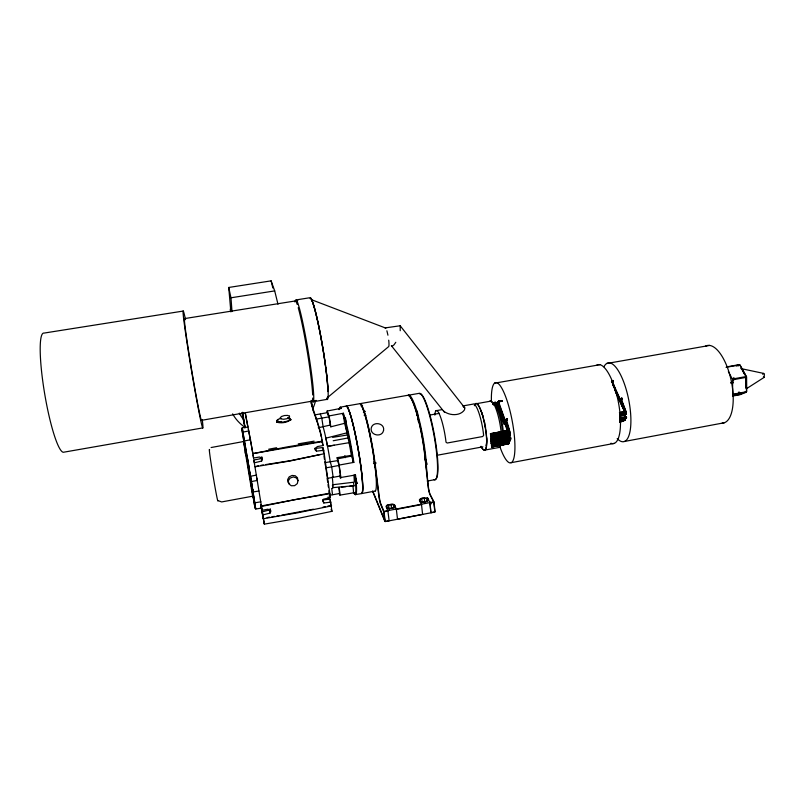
<?xml version="1.0" encoding="UTF-8"?>
<svg xmlns="http://www.w3.org/2000/svg" width="805" height="805" viewBox="0 0 805 805"><rect width="100%" height="100%" fill="white"/><g stroke="black" fill="none" stroke-linecap="round" stroke-linejoin="round"><path stroke-width="1.21" d="M506.224 421.86L507.12 419.868M620.544 400.457L625.505 412.442L625.364 413.84L625.314 412.663M625.646 412.885L624.71 414.877L620.806 415.611M625.837 412.281L625.827 413.468L624.579 414.515L620.736 415.249M625.998 414.183L620.886 400.296M626.179 412.261L626.169 413.649L625.072 414.595L619.92 415.571M351.342 455.358A35.953 3.26 80 0 0 349.068 442.68L346.985 432.838A35.953 3.26 80 0 0 344.56 423.339L344.349 421.78A10.334 0.956 80.2 0 0 343.061 414.213L343.413 413.237A44.376 4.045 80 0 1 353.848 462.382L339.136 465.079A10.334 0.835 80 0 0 337.577 458.84L337.154 457.653L351.342 455.358L351.614 456.053A10.566 0.986 80 0 1 353.103 461.557L353.848 462.382M253.666 496.886L255.749 509.022L261.303 508.106L260.729 504.524L264.342 524.146L298.434 518.299L331.982 511.336L330.07 499.11L322.906 499.955L323.841 502.984L331.026 502.079M612.333 382.918L612.323 381.691L625.022 410.127L624.982 411.798L623.231 412.895M252.7 496.454L243.462 441.271L243.523 441.865M622.003 398.314C622.899 398.364 621.822 398.998 620.554 399.532M491.775 447.037L507.925 443.696L507.824 443.022L491.563 445.95L491.775 447.037L507.925 443.988M621.329 400.608L621.349 399.33L626.35 412.371L626.28 414.112L624.901 415.118M491.322 441.724C490.748 438.141 491.956 444.048 491.322 441.724L508.73 438.544M508.025 431.621L508.056 432.788L508.176 431.379M508.347 433.03L508.347 431.571L507.321 432.144M508.69 433.12L508.871 431.178M490.959 437.115L490.819 436.048L490.959 437.115L507.19 434.167L508.941 433.03L509.082 431.309L498.657 401.957L498.627 403.214M509.434 433.885L509.434 435.092L509.595 433.674M509.716 435.324L509.927 433.503M510.068 435.435L510.189 434.006M510.279 433.472L510.169 434.911L508.71 436.149L491.05 439.238L491.06 440.003L491.151 438.634L508.358 435.475M491.161 439.409L508.569 436.562L510.32 435.374C511.064 434.74 505.339 414.716 506.184 422.072M623.1 420.613C619.256 422.212 630.134 416.769 624.871 417.896M621.269 420.703L625.576 417.322M400.226 330.724L400.176 325.763L385.102 327.917L385.847 328.128L311.314 299.631M623.613 419.596L624.408 419.918M253.796 497.128L242.235 427.767L247.92 427.093A120.649 1.318 80.5 0 1 245.284 413.005A118.325 1.288 80.5 0 0 247.598 425.141L248.775 431.5A137.011 1.369 80.4 0 1 251.573 446.393L253.595 458.055L259.431 456.999L262.199 458.196L261.675 461.034L254.37 462.825L253.827 459.997L259.613 458.92L261.826 456.817L262.43 459.675M508.941 433.03L507.512 434.056M491.221 442.619L491.664 444.793L491.221 442.619L510.4 439.409M621.058 400.81L622.134 398.968M491.362 439.721L491.151 438.634M508.247 441.653L491.453 444.903L491.835 446.664M508.368 431.309C509.082 427.757 505.6 432.466 507.714 430.182M505.319 420.703L507.059 419.113M491.181 440.385L508.458 437.165L508.358 436.25M510.34 434.408L509.324 434.489L510.34 434.408L506.033 421.659M510.32 435.374L508.881 436.411M429.82 502.622L430.967 512.664C429.91 508.116 431.5 501.253 426.7 498.325L421.74 498.537L419.999 499.603L419.737 500.841L421.558 504.594L396.392 509.394L394.551 504.765L392.488 504.031L387.155 505.047L385.987 506.385L387.96 511.004L384.015 511.759L385.213 521.459L389.127 520.835L387.869 510.622M746.104 381.157L745.712 378.29M499.523 401.635L498.375 403.436L508.8 431.772M624.982 411.798L623.623 412.794M509.253 441.945L509.183 441.271M395.003 506.043L393.454 504.644L388.493 504.856L386.692 505.932L386.621 507.643M506.788 430.876L507.955 429.608L508.005 430.564M490.456 433.714L490.809 435.616L490.456 433.714L506.657 430.625M762.738 374.345L763.744 373.429L764.398 374.325L764.096 377.414L746.366 388.765M509.796 438.202L510.672 437.87L510.038 437.055L508.287 437.236M270.057 513.087L269.423 509.988L262.299 511.829L262.883 514.898L270.057 513.087L270.581 510.34L267.864 509.203L262.128 510.279L261.555 507.231M353.979 492.751L353.476 492.539A43.822 3.975 80 0 0 354.935 475.443L355.508 474.99A44.376 4.045 80 0 1 353.979 492.751L339.891 495.125A44.205 3.492 80.1 0 1 339.297 493.636M395.798 342.286L393.967 344.882L392.407 346.08L391.371 345.687L444.601 412.442M507.432 430.997L497.621 403.275M508.951 440.808C511.427 439.56 511.205 437.658 508.508 438.564M509.293 440.677L510.752 439.278L508.961 439.208M507.895 443.696L509.364 443.002L509.293 442.327M510.591 437.497L509.464 437.357M624.579 414.223L625.304 413.589M621.641 398.052L620.383 399.28L621.812 398.073M620.886 399.713L622.134 398.666M326.89 398.103L388.724 346.553A9.66 1.369 80.5 0 0 388.714 340.173M619.649 412.633L623.251 411.969L624.167 411.124L623.01 411.969M278.359 419.828L276.779 421.126L277.081 422.293C281.378 423.38 286.741 422.706 290.343 420.029L290.001 418.862M508.559 435.495L509.505 434.7M509.827 434.73L508.287 435.867L491.09 439.017M506.758 418.831L505.429 420.089L506.898 418.862M507.19 419.475L505.953 420.542L506.023 421.74M507.21 419.777L505.932 422.273L508.569 430.122M507.1 420.381L506.164 421.166L510.451 433.794M611.438 381.469L612.605 380.534M611.699 381.369L612.766 380.513M612.052 381.459L612.957 380.725M611.901 382.144L613.088 381.067M613.108 381.379L612.223 382.134L612.997 381.52M507.17 433.14L508.106 432.345L506.898 433.211M508.76 432.526L506.989 433.905M499.07 400.759L497.762 401.967L499.191 400.749M499.362 400.971L498.365 401.725L498.446 402.832L509.052 431.55M497.963 402.228L499.13 401.343M498.295 402.399L499.492 401.323M498.607 402.399L499.442 401.765M621.309 420.351L625.767 416.889M621.48 421.015L626.401 417.071L619.669 418.137M624.016 419.496L626.582 417.674L626.401 417.071M340.958 408.467L341.37 408.276A44.376 4.045 80 0 0 339.438 408.97M361.193 406.153L362.562 405.287M507.281 431.51L508.297 430.595L507.271 431.178M507.19 431.661L508.106 431.138M507.19 431.792L508.116 431.269M507.502 431.883L506.838 431.842M507.07 432.526L507.814 432.104M507.241 432.627L508.368 431.903M507.14 430.816L508.066 430.303M507.019 431.571L507.764 431.138M504 443.233L506.204 442.176M501.646 445.346L504.956 443.766M363.397 412.271L365.41 411.355M736.283 366.023L739.372 364.615L726.814 366.869M737.944 365.963L740.047 365.007L746.607 376.911L746.688 391.612L740.268 394.138L739.101 391.985M508.186 442.73L509.404 442.468L508.549 443.153M507.945 442.921L509.032 442.539M508.116 443.082L509.042 442.68M507.804 443.324L508.488 443.434M508.257 443.424L509.303 442.971L508.066 443.958M508.217 443.998L509.142 443.595M508.005 442.036L508.931 441.633M508.146 442.378L509.223 442.277M619.83 421.699L625.374 419.556L619.739 420.311M619.91 422.051L625.314 419.455M619.749 422.373L625.294 420.24L623.966 420.431M211.111 447.53L242.788 441.663M391.411 508.418L395.144 506.355A4.86 2.254 -7.2 0 1 391.431 508.287A4.86 2.254 -7.2 0 1 386.752 507.955L386.652 507.895M624.7 414.122L619.669 415.068M624.901 414.273L620.746 414.947M624.509 415.229L625.143 414.937M625.072 415.149L619.749 416.105M508.82 435.555L491.251 438.805M508.971 435.887L491.05 439.238M508.468 436.521L509.052 436.24M508.649 435.404L491.08 438.715M317.311 422.605A135.743 8.915 79.9 0 0 316.305 419.606L314.775 414.907L327.454 412.643L329.034 416.839L330.292 425.05L318.267 427.777M623.09 412.653L624.348 411.798L624.338 410.681L617.274 395.315M623.845 412.552L619.81 413.317M507.412 433.14L490.919 436.189M507.583 433.462L491.02 436.521M507.663 433.815L490.849 436.863M330.292 425.05A34.806 2.747 80.1 0 1 330.795 426.821L344.56 423.339M346.985 432.838L325.874 438.162L327.524 446.322L334.367 445.235M503.175 422.102C504.353 422.283 502.793 421.679 502.712 419.375A20.678 4.558 79.2 0 0 493.767 404.965M313.346 509.203L281.78 515.15M322.966 507.15L325.371 506.637M327.786 506.124L331.388 505.359L331.559 505.872L297.77 512.785L263.507 518.702L263.406 518.179M329.255 495.347L339.579 493.505L338.915 487.911M337.154 457.653A34.806 2.747 80.1 0 1 337.627 460.631L339.056 465.431L340.495 475.986L327.494 478.341L325.542 466.135M320.45 454.493L289.84 460.772L265.761 464.566M337.577 458.84L351.614 456.053M322.513 441.603L252.851 453.618L287.687 446.805L322.352 441.15L323.067 445.547L317.331 446.574L315.107 448.667L316.425 451.152L323.731 450.287L330.372 497.49L323.308 499.261L322.553 500.589L323.841 502.984M327.162 412.351A10.113 0.805 80.2 0 1 327.142 411.033L341.37 408.276M340.153 407.239L346.241 406.062A44.446 4.287 80 0 1 358.014 448.536A44.446 4.287 80 0 1 361.747 493.556L355.317 494.602M430.967 512.664L434.841 511.92L433.804 502.26L429.91 502.994M434.811 512.05L385.193 521.59L372.866 491.302M258.948 491L253.162 491.946L250.506 476.258L256.574 475.101M327.142 411.033A44.205 3.492 80.1 0 1 329.004 415.954L343.413 413.237M333.2 440.758L347.619 438.031M251.442 481.551L257.228 480.454L256.735 477.808M339.056 465.431L331.69 466.83L333.129 477.194M243.009 432.064L248.685 430.997M329.034 416.839L316.224 419.103M268.639 449.24L276.628 447.741M511.215 462.674L614.316 443.364M624.459 441.462L724.269 422.766M427.244 481.078L435.586 479.508M244.489 440.899L250.657 439.761M484.479 450.156L498.919 447.489A23.687 5.182 79.4 0 0 500.921 444.591M251.945 496.333L221.657 501.938L217.692 500.499M288.935 420.109L291.4 419.657M619.629 413.549L623.352 412.895M619.81 415.229L624.559 414.364M732.53 394.762L746.265 392.246L739.976 394.712L732.57 396.07M491.392 439.52L508.609 436.36M619.951 415.933L624.71 415.058M493.525 439.55L499.664 438.423M502.119 437.97L508.458 437.165M491.292 440.114L508.498 436.964M734.663 395.336L739.604 394.43L738.457 392.327M491.171 440.275L508.368 437.125M491.292 440.617L508.488 437.457L510.32 437.276L510.672 437.87M491.131 441.009L507.09 438.081M491.372 440.989L510.4 437.648M491.342 441.472L510.501 438.192M619.709 417.886L624.589 417M373.48 463.298L375.865 462.855M373.56 463.63L375.945 463.197M491.382 442.096L508.81 438.916M619.719 418.499L624.821 417.584M491.483 442.418L508.83 439.248M619.84 418.811L624.821 417.916M619.981 418.932L626.099 418.127M495.8 441.995L498.094 441.573M491.422 442.911L509.585 439.741M491.241 443.203L508.056 440.234M491.342 443.545L507.613 440.627M491.453 443.716L507.643 440.778M619.8 420.089L623.915 419.375M491.422 443.937L496.021 443.092M501.767 442.036L504.071 441.603M491.644 444.008L509.807 440.838M620.061 420.361L623.664 419.697M491.463 444.3L509.887 441.21M619.78 420.673L624.61 420.25L619.89 421.005M491.724 444.38L508.277 441.331M620.142 420.733L625.394 419.828M491.563 444.642L509.706 441.543M491.734 444.692L507.834 441.724M620.132 421.045L623.724 420.381M620.031 421.146L624.127 420.311M504.051 442.78L506.345 442.358M436.562 455.368L482.889 446.825M491.453 444.903L507.744 442.267M491.453 445.467L507.542 442.498M491.563 445.95L507.693 442.267M491.553 445.809L496.142 444.964M498.446 444.541L507.633 442.851M491.533 446.161L507.744 443.022M491.764 446.282L507.854 443.314M491.573 446.513L496.524 445.608M498.989 445.145L501.465 444.692M503.94 444.239L507.653 443.555M491.674 446.866L507.744 443.897M730.699 382.506L733.154 382.063M730.89 383.271L733.335 382.828M490.617 433.694L506.768 430.745M490.476 434.046L506.627 431.098M490.718 434.016L506.868 431.067M490.557 434.418L506.929 431.44M490.567 434.549L506.909 431.691M490.537 435.022L506.919 432.044M490.617 435.394L506.979 432.416M490.728 435.626L506.959 432.667M490.758 436.169L506.959 433.09M619.407 412.623L623.11 411.838M490.768 436.481L506.909 433.533L508.428 432.355L498.094 402.852M620.605 412.724L623.281 412.21L624.509 411.124L624.499 410.007L612.877 384.75M619.769 412.955L623.764 412.19L624.851 411.295L624.841 409.987M435.998 410.711L442.126 409.624M462.976 405.911L472.787 404.17A23.737 4.84 79.5 0 1 483.624 435.334L482.648 436.541L447.208 443.022L446.02 442.197A23.868 4.106 79.6 0 0 439.852 415.239A23.868 4.106 79.6 0 0 434.841 415.098M476.802 403.637L491.261 401.061M499.744 401.061L502.189 400.628M499.794 401.423L502.24 400.991M499.684 401.655L502.209 401.222M429.629 415.088L439.379 413.347M726.04 367.332L739.745 364.876L746.175 376.549L732.369 379.044L728.344 371.588M507.321 439.651L509.283 439.5M623.392 419.425L625.083 419.314M507.331 440.244L509.656 440.114M507.432 440.577L508.619 440.405M508.056 440.707L507.542 440.748L509.485 440.446M507.512 440.969L508.7 440.798M329.678 493.173L261.404 505.922L261.504 506.446L295.757 499.492L329.839 493.676M326.025 467.856L331.69 466.85L330.221 461.708A34.172 2.485 80.1 0 0 323.157 426.942L321.799 418.177L320.32 414.062M202.739 427.918L63.354 452.269A60.435 9.026 80.4 0 1 44.275 391.371A60.435 9.026 80.4 0 1 44.084 333.079L183.288 311.052M494.522 383.2L599.846 364.705M606.638 363.518L709.668 345.425M325.411 462.553L337.627 460.631M201.451 420.341L316.214 400.427M313.306 401.745L327.524 399.27M323.731 450.287L322.805 447.57L315.52 448.365L316.425 451.152M298.263 443.867L314.121 441.15M508.529 438.312L510.833 438.584M508.559 438.936L510.652 438.725M508.669 439.258L509.243 439.178M339.599 475.393A34.806 2.747 80.1 0 1 339.68 476.158L340.113 477.385A10.334 0.835 80 0 0 340.827 477.496L355.508 474.99M327.524 446.322L349.068 442.68M624.459 417.01L624.982 416.93M624.418 417.262L625.163 417.151M624.459 417.624L625.254 417.513M508.257 437.477L508.931 437.387M624.589 417.946L625.213 417.845M255.749 509.022L254.571 501.827L254.793 502.823L260.911 501.797M276.739 422.273L281.539 421.468M267.079 517.575L269.534 517.162M271.979 516.76L274.435 516.357M276.88 515.955L279.335 515.552M332.676 437.367L347.156 435.022M297.759 300.567L184.576 318.589A51.691 1.439 80.5 0 0 191.781 370.793A51.691 1.439 80.5 0 0 201.673 420.109M231.991 311.555L230.985 297.79L274.696 290.907L277.977 304.22M258.536 465.713L255.014 466.769L289.901 461.013L324.123 453.738M260.941 465.33L263.356 464.948M230.864 311.877L228.731 287.466L271.114 280.854L274.696 290.907M502.753 444.944L501.354 444.773M502.26 445.105L503.125 444.984M501.686 445.366L503.045 445.205M507.895 440.687L509.515 440.597M508.116 441.764L509.364 441.673M332.878 484.731L354.291 482.155A35.953 3.26 80 0 0 353.938 475.353M341.411 487.126L345.999 486.673M349.44 486.331L352.882 485.989A35.953 3.26 80 0 0 353.989 485.707L353.476 482.678M353.989 485.707L332.777 487.659L332.435 485.264M508.629 437.175L509.917 437.266M621.349 420.763L622.587 420.673M621.44 421.116L623.13 420.975M621.732 421.327L623.03 421.226M624.72 417.584L626.501 417.433M624.801 416.96L626.199 417.081M422.162 502.169L424.869 502.038L428.502 500.006A4.84 2.234 -6.3 0 1 424.909 501.918A4.84 2.234 -6.3 0 1 420.19 501.585L422.162 502.169L421.74 498.537M388.694 508.549L390.506 508.458M364.091 415.128L365.993 415.35M763.744 373.429L741.304 368.66M252.981 495.91L252.659 493.495M287.808 417.594L289.901 418.208L290.243 419.375L288.683 420.633A10.928 4.126 -9 0 1 279.073 422.323L276.99 421.699L276.689 420.532L278.268 419.264A11.029 4.206 -9 0 1 281.126 418.389M763.392 376.941L764.096 377.414M463.227 406.646L464.646 407.783L464.566 409.755C460.108 416.416 449.089 415.732 443.495 410.952M507.643 430.564L507.381 430.021M289.579 483.775L288.089 482.437L287.647 479.549L289.166 476.872L292.074 475.443L295.234 475.755L297.458 477.747L297.89 480.635M400.176 325.763L464.898 408.024M420.049 501.284L419.335 500.046L420.431 498.718L422.877 497.832L427.817 498.436L428.351 499.704M743.387 372.101L744.957 374.889L742.743 370.622M374.617 466.095L375.17 467.152M331.982 511.336L331.247 509.434L331.398 510.461M429.991 501.716L431.118 503.94M427.495 497.56L428.622 499.784M612.202 382.536L624.972 410.359M613.088 385.333L624.7 410.58L624.71 411.888M614.577 389.318L624.167 410.178L624.066 411.566L623.986 410.429M615.412 391.753L624.056 410.62M626.29 412.583L621.078 399.099M620.363 400.679L625.374 412.834M372.564 491.11L384.881 521.388L383.683 511.688L380.614 504.232A6.027 0.664 79.7 0 1 378.873 496.323L374.979 465.129A44.094 4.77 80 0 0 361.294 405.307M497.772 403.033L507.603 429.608M322.453 443.746L323.067 445.547M506.234 420.774L506.063 419.928M505.771 421.166L510.169 434.086M505.439 421.327L509.817 434.116M505.278 421.538L507.542 428.28M508.297 430.524L509.706 434.71M505.711 423.058L506.838 426.419M508.569 432.245L509.414 434.66M314.715 448.274L315.319 450.126M329.738 495.528L330.372 497.49M328.138 496.896L328.883 499.231M322.352 441.15L320.571 432.587A137.937 9.056 79.9 0 0 316.003 417.523L314.564 413.398A117.178 8.382 80.7 0 1 311.112 402.027M271.114 280.854L272.825 287.959M386.893 330.785L387.94 335.202M509.213 441.412L509.253 442.227L509.293 441.412M228.731 287.466L230.985 297.79M243.865 441.553L245.555 451.001M261.072 458.176L261.675 461.034M245.022 427.455L242.375 412.885M244.931 428.029L242.768 412.241M311.173 400.377L313.387 411.073M270.168 508.659L270.802 511.769M253.052 455.248L253.595 458.055M321.245 436.702L320.692 434.056A135.743 8.915 79.9 0 0 319.122 428.522M262.772 515.25L263.215 517.524L262.923 515.643M261.031 506.778L263.316 518.973M244.7 447.308L245.052 449.21L244.68 446.916M253.162 491.946L252.69 489.47L254.793 502.823M252.851 453.618L251.341 444.924A139.225 1.389 80.4 0 0 248.423 429.407M252.921 495.508L253.243 497.228L250.657 480.937M247.477 458.598L250.506 476.258M244.982 447.369L243.724 440.355L243.774 440.969M250.768 481.108L247.648 462.945M250.234 476.661L250.627 479.015M251.029 481.561L251.442 483.966M251.854 486.371L252.267 488.776M245.153 448.164L246.763 458.045M247.165 456.425L248.826 466.226M252.478 488.414L249.761 472.002M248.242 466.286L241.812 428.713L243.764 441.271M248.131 466.115L249.53 474.447M252.84 495.357L255.064 508.327L249.188 472.112M253.827 459.997L262.128 510.279M262.299 511.829L264.342 524.146M263.949 522.153L264.121 523.19M242.235 427.767L244.257 440.858M250.828 482.255L251.905 488.806M245.092 451.686L245.485 454.07M230.25 309.13L230.532 310.861M247.286 457.542L244.277 440.255L244.328 440.868M244.318 444.702L245.052 449.21M745.762 379.688L745.883 388.101L746.034 381.379M503.085 419.284L503.497 422.072M244.841 444.169L245.112 446.03M321.648 439.379L322.141 442.841M322.805 447.57L323.469 452.289M323.972 455.831L324.465 459.373M324.797 461.738L325.3 465.28M327.152 478.401L327.675 482.135M328.027 484.61L328.38 487.095M328.903 490.819L329.245 493.304M330.07 499.11L330.754 504.242M330.795 426.821L330.432 424.155A10.113 0.805 80.2 0 0 329.004 415.954M339.116 487.357L339.469 489.913A9.942 0.775 80 0 1 339.891 495.125M352.882 485.989L353.083 487.488A10.173 0.906 79.9 0 1 353.476 492.539M374.033 461.406L374.315 463.63M386.692 505.932L386.984 508.337M391.069 504.363L391.502 507.965M388.493 504.856L389.077 509.666M331.771 488.685L332.505 494.662M396.302 509.012L397.519 519.215L422.605 514.395L421.478 504.212M393.454 504.644L393.887 508.257M327.454 412.643L327.736 414.998M419.999 499.603L420.26 502.008M426.7 498.325L427.093 501.928M424.295 498.054L424.819 502.843M435.052 511.739L434.016 502.079L430.293 494.803A5.987 0.916 79.3 0 1 428.411 486.975L425.04 455.912A43.792 6.581 79.8 0 0 408.256 395.486M733.828 377.485L733.848 379.89M733.114 378.531L733.144 380.886M495.467 402.852A21.121 4.669 79.2 0 1 498.285 405.096M499.342 407.038A21.121 4.669 79.2 0 1 501.455 412.412M495.337 402.5A21.494 4.739 79.2 0 1 498.204 404.784M499.714 407.692A21.494 4.739 79.2 0 1 503.326 419.113M495.347 403.204A20.799 4.588 79.2 0 1 498.124 405.418M493.686 403.979A21.735 4.79 79.2 0 1 498.466 405.559M499.009 406.626A21.735 4.79 79.2 0 1 503.095 419.113M493.324 404.05A21.735 4.79 79.2 0 1 502.733 419.184M494.683 403.325A20.809 4.578 79.2 0 1 502.401 419.415M493.113 404.311A21.494 4.729 79.2 0 1 502.411 419.284M493.143 404.653A21.131 4.649 79.2 0 1 502.28 419.375M494.24 404.935A19.048 4.216 79.4 0 1 500.368 415.501A19.048 4.216 79.4 0 1 503.346 436.612M492.831 403.818A20.407 4.498 79.4 0 1 499.291 414.786A20.407 4.498 79.4 0 1 502.592 437.206M480.897 410.671A20.457 4.236 79.5 0 1 482.96 416.245M484.208 420.844A20.457 4.236 79.5 0 1 484.771 423.289M485.204 425.412A20.457 4.236 79.5 0 1 485.586 427.596M486.683 437.739A20.457 4.236 79.5 0 1 485.999 445.457M427.123 464.223A43.44 6.973 79.7 0 1 426.489 462.191M425.865 460.047A43.44 6.973 79.7 0 1 424.627 455.539M418.328 421.568A43.44 6.973 79.7 0 1 417.453 411.898M419.506 393.836A43.44 6.973 79.7 0 1 433.855 432.013A43.44 6.973 79.7 0 1 436.018 478.864M426.6 464.656A43.993 7.034 79.7 0 1 425.966 462.603M425.322 460.43A43.993 7.034 79.7 0 1 424.698 458.186M417.101 415.511A43.993 7.034 79.7 0 1 416.749 410.47M433.804 479.549A43.993 7.034 79.7 0 0 434.388 437.507A43.993 7.034 79.7 0 0 418.872 393.393L408.246 395.255A44.064 6.641 79.8 0 1 420.039 423.299A44.064 6.641 79.8 0 1 426.57 473.31M326.508 399.069A51.671 4.216 80.5 0 0 323.228 350.135A51.671 4.216 80.5 0 0 309.955 297.719L295.777 299.973A51.772 3.582 80.5 0 1 308.416 352.6A51.772 3.582 80.5 0 1 312.421 401.514M311.223 299.631A50.232 4.106 80.5 0 1 312.209 301.553M312.763 302.992A50.232 4.106 80.5 0 1 322.332 345.526A50.232 4.106 80.5 0 1 327.877 391.401M294.751 301.865A50.906 3.492 80.5 0 1 297.206 304.441M298.222 307.701A50.906 3.492 80.5 0 1 307.269 351.594A50.906 3.492 80.5 0 1 312.662 394.943M312.702 398.062A50.906 3.492 80.5 0 1 311.485 400.88M489.591 401.403A23.687 5.182 79.4 0 1 495.961 408.799A23.687 5.182 79.4 0 1 501.092 431.923M474.477 405.559A23.727 4.89 79.5 0 1 485.576 428.512A23.727 4.89 79.5 0 1 481.098 446.413M474.397 405.68A23.627 4.87 79.5 0 1 485.445 428.522A23.627 4.87 79.5 0 1 480.988 446.342M705.502 346.16A39.576 16.221 78.2 0 1 731.111 380.181A39.576 16.221 78.2 0 1 722.166 423.128M596.596 365.279A40.21 12.669 78.9 0 1 618.582 403.245A40.21 12.669 78.9 0 1 610.925 443.243M603.961 366.708A40.149 13.001 78.8 0 1 629.017 401.373A40.149 13.001 78.8 0 1 617.194 438.614M491.453 402.329A40.803 9.217 79.4 0 1 503.346 391.2A40.803 9.217 79.4 0 1 514.808 451.525A40.803 9.217 79.4 0 1 499.875 446.654M357.118 483.503A44.446 4.297 80 0 1 355.025 475.715M346.744 430.444A44.446 4.297 80 0 1 345.466 417.694M356.092 480.323A44.315 4.277 80 0 1 354.894 475.664M346.633 430.524A44.315 4.277 80 0 1 345.355 417.815M346.261 406.193A44.315 4.277 80 0 1 357.994 448.546A44.315 4.277 80 0 1 361.727 493.425M310.066 298.605A50.806 4.146 80.5 0 1 310.831 298.685M311.867 300.396A50.806 4.146 80.5 0 1 325.552 366.235M325.703 367.322A50.806 4.146 80.5 0 1 327.977 391.592M327.806 396.935A50.806 4.146 80.5 0 1 327.323 398.495M202.276 419.717A59.308 1.65 80.5 0 1 198.01 407.038A59.308 1.65 80.5 0 1 185.311 331.207A59.308 1.65 80.5 0 1 185.532 319.696M740.972 368.438A12.91 5.575 78.1 0 1 743.528 372.172M356.977 483.523A44.446 4.287 80 0 1 354.894 475.735M346.613 430.474A44.446 4.287 80 0 1 345.335 417.725M354.935 475.443A10.566 0.986 80 0 1 354.12 475.02M339.006 409.624A43.822 3.975 80 0 1 340.807 408.749M343.061 414.213A43.822 3.975 80 0 1 353.103 461.557M345.214 457.693A35.953 3.26 80 0 1 344.842 455.711M339.136 465.079A44.205 3.492 80.1 0 1 340.827 477.496M315.248 401.856A44.607 41.286 -15.5 0 1 313.205 407.763M244.68 427.133A44.607 41.286 -15.5 0 1 232.635 413.871M332.274 476.862A34.172 2.485 80.1 0 1 332.133 488.283M317.663 423.702A135.743 8.915 79.9 0 1 318.82 427.505M314.825 415.34A119.482 8.553 80.7 0 1 312.873 409.212M312.582 408.216A119.482 8.553 80.7 0 1 311.062 402.802M243.724 419.687A37.604 34.766 -15.7 0 1 239.306 413.166M245.123 427.284A204.44 187.313 -34.7 0 1 241.923 412.683M217.924 500.63A26.052 0.654 80.6 0 1 212.792 474.195A26.052 0.654 80.6 0 1 209.612 450.086M612.997 380.513L613.33 381.409L612.997 380.513M504.524 423.651C503.85 425.553 502.964 422.524 504.524 423.651M289.528 416.175L289.307 417.463L287.033 418.68L283.763 419.254L281.036 418.912L280.15 417.815L281.498 416.487L284.437 415.541L287.606 415.41L289.528 416.175M507.381 420.18L507.241 418.711L507.381 420.18M298.011 480.565L297.297 483.624L294.64 485.667L291.269 485.747L288.774 483.825L288.311 480.796L290.102 478.079L293.312 476.942L296.441 477.929L298.011 480.565M383.572 430.363C382.144 437.91 369.817 435.505 371.236 428.019C372.816 420.924 384.981 422.997 383.572 430.363M433.714 501.877L383.935 511.376L380.856 503.92A5.746 0.634 79.7 0 1 379.205 496.383L375.311 465.189A44.366 4.81 80 0 0 360.117 403.637L407.944 395.265A44.064 6.611 79.8 0 1 424.829 456.073L428.2 487.146A5.705 0.875 79.3 0 0 429.991 494.602L433.714 501.877M375.231 491.03L361.888 493.535A44.446 4.297 80 0 0 358.155 448.516A44.446 4.297 80 0 0 346.371 406.032L359.644 403.708A44.366 4.8 80 0 1 371.94 446.01A44.366 4.8 80 0 1 375.231 491.03M746.456 391.743L732.701 394.269L732.56 379.829L746.376 377.324L746.456 391.743"/></g></svg>
